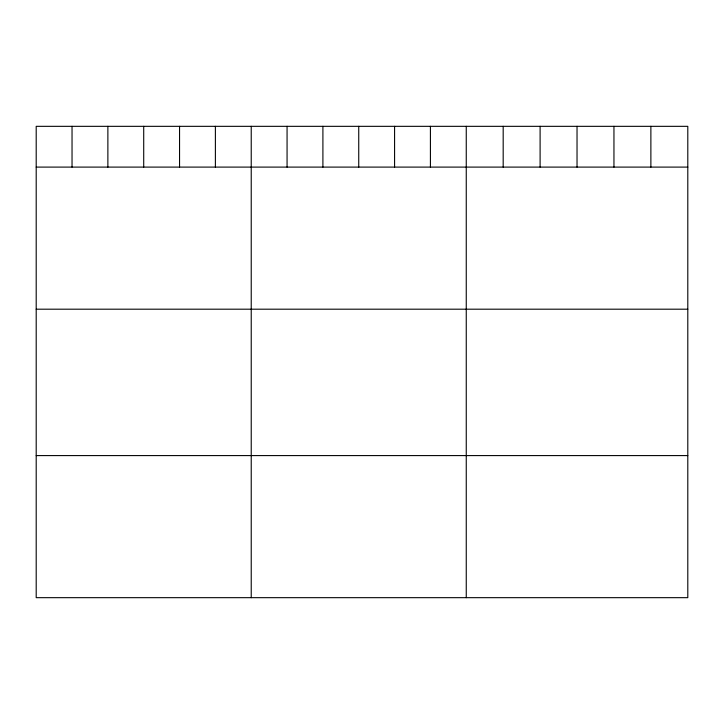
<?xml version="1.0" encoding="UTF-8"?>
<svg xmlns="http://www.w3.org/2000/svg" width="724" height="724" viewBox="0 0 724 724"><rect width="100%" height="100%" fill="white"/><g stroke="black" fill="none" stroke-linecap="round" stroke-linejoin="round"><path stroke-width="1.09" d="M687.8 167.099L687.8 597.671L36.2 597.671L36.2 126.329L687.8 126.329L687.8 167.099L36.2 167.099M36.2 309.193L687.8 309.193M36.2 455.586L687.8 455.586M650.876 126.329L650.876 167.099M613.952 126.329L613.952 167.099M577.028 126.329L577.028 167.099M540.104 126.329L540.104 167.099M503.18 126.329L503.18 167.099M466.256 126.329L466.256 597.671M430.418 126.329L430.418 167.099M394.58 126.329L394.58 167.099M358.742 126.329L358.742 167.099M322.904 126.329L322.904 167.099M287.066 126.329L287.066 167.099M251.228 126.329L251.228 597.671M215.39 126.329L215.39 167.099M179.552 126.329L179.552 167.099M143.714 126.329L143.714 167.099M107.876 126.329L107.876 167.099M72.038 126.329L72.038 167.099"/></g></svg>
